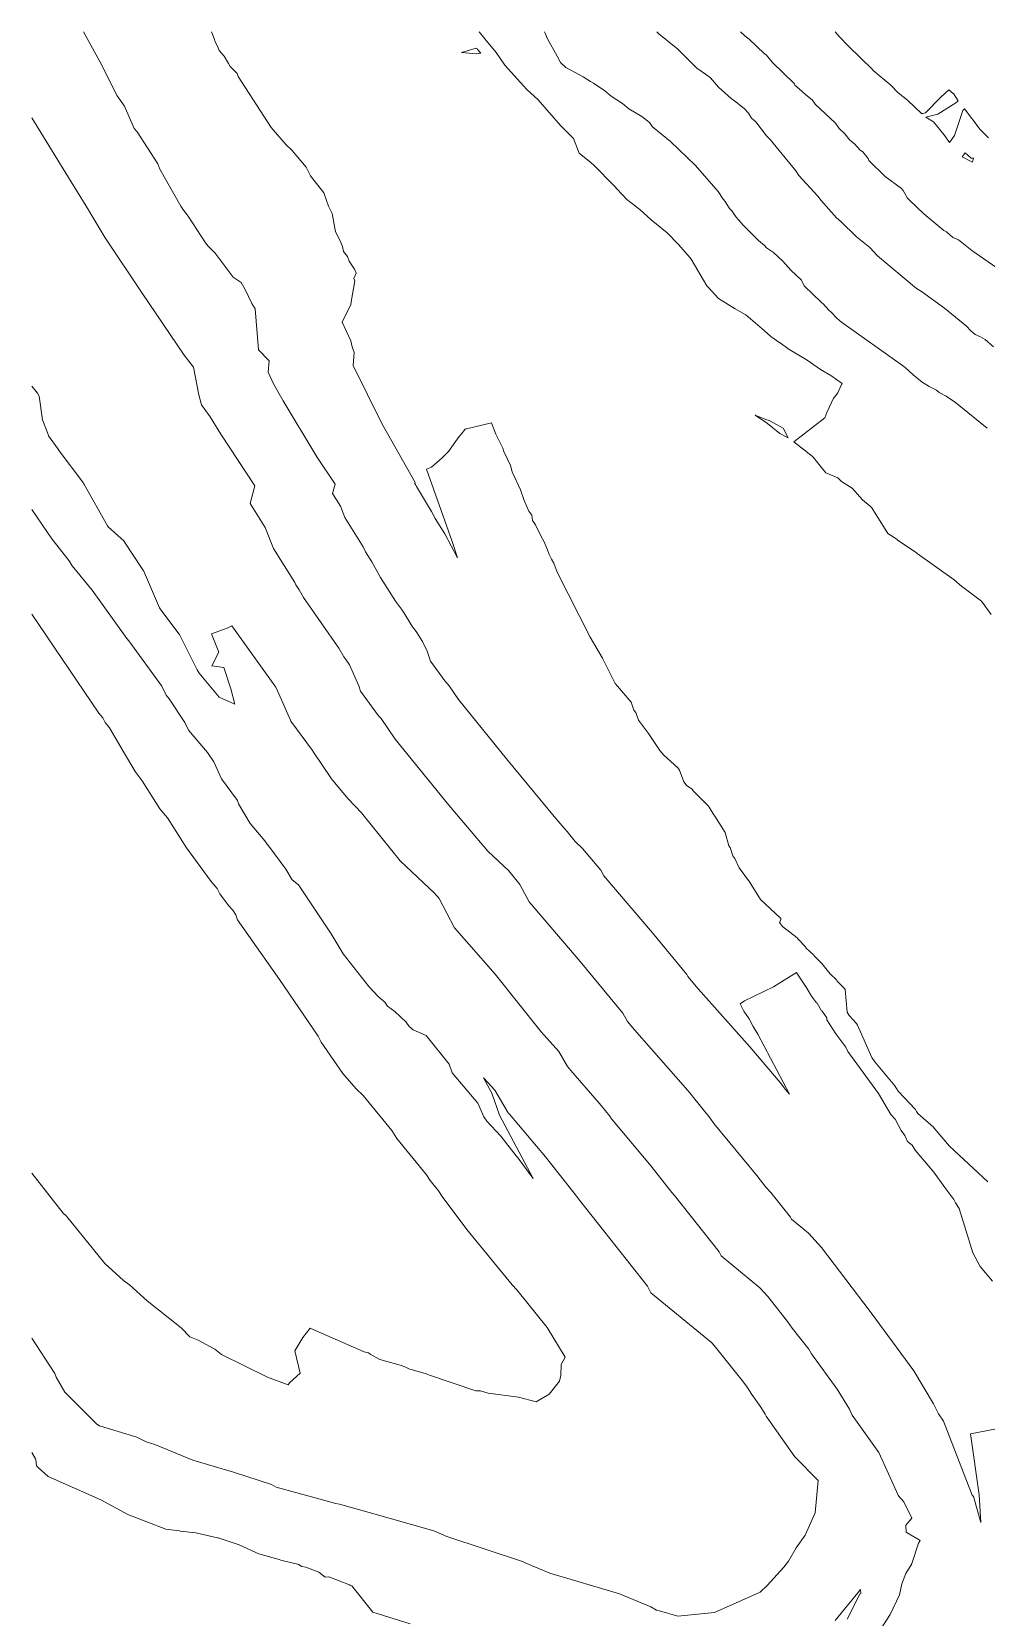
# Model space of a CAD drawing. Header units: metres. Extents: x 808187 to 810032, y 9155685 to 9157080.
# Drawn here: x 808188.4 to 808365.2, y 9156776.9 to 9157070.4 of the extents above; entities that cross this region are included whole.
import ezdxf

# ---------------------------------------------------------------- set-up
doc = ezdxf.new("R2010")
doc.units = ezdxf.units.M
doc.layers.add('C-TOPO-MAJR', color=9, linetype='Continuous')

msp = doc.modelspace()

# ---------------------------------------------------------------- linework, layer by layer
at = {"layer": 'C-TOPO-MAJR', "color": 9, "linetype": 'Continuous', "lineweight": 5}
for points, elevation in [([(808197.95, 9157070.38), (808201, 9157064.89), (808204.23, 9157058.49), (808205.56, 9157056.61), (808207.35, 9157052.47), (808207.9, 9157051.82), (808211.76, 9157045.89), (808212.14, 9157044.95), (808216, 9157038.06), (808216.48, 9157037.35), (808217.37, 9157036.25), (808220.59, 9157031.28), (808221.08, 9157030.68), (808222.38, 9157029.35), (808225.7, 9157024.93), (808227.15, 9157023.98), (808227.91, 9157022.64), (808229.15, 9157020.08), (808229.79, 9157019.06), (808230.38, 9157011.48), (808232.36, 9157009.43), (808232.16, 9157007.34), (808233.18, 9157005.19), (808234.93, 9157002.05), (808241.21, 9156991.68), (808244.56, 9156986.62), (808244.1, 9156984.89), (808245.58, 9156982.53), (808246.38, 9156980.47), (808249.77, 9156975), (808250.21, 9156974.11), (808251.4, 9156972.25), (808252.96, 9156969.33), (808255.76, 9156964.93), (808257.06, 9156963.22), (808258.91, 9156960.22), (808259.6, 9156959.32), (808260.79, 9156957.51), (808261.61, 9156955.68), (808262.22, 9156953.84), (808264.9, 9156950.19), (808265.7, 9156949.27), (808267.43, 9156946.78), (808276.32, 9156935.79), (808285.15, 9156925.12), (808287, 9156922.91), (808287.55, 9156922.35), (808289.06, 9156920.47), (808290.42, 9156919.19), (808293.76, 9156915.19), (808294.32, 9156914.13), (808303.35, 9156903.59), (808309.71, 9156895.85), (808309.92, 9156895.5), (808311.81, 9156893.21), (808321.37, 9156882.48), (808327.02, 9156875.86), (808328, 9156874.53), (808328.75, 9156873.67), (808322.87, 9156884.82), (808322.01, 9156886.21), (808321.26, 9156887.65), (808320.3, 9156889.09), (808319.57, 9156890.43), (808320.39, 9156890.99), (808325.78, 9156893.56), (808330.03, 9156896.2), (808330.22, 9156895.92), (808330.22, 9156895.92), (808331.96, 9156893.3), (808332, 9156893.26), (808332.03, 9156893.22), (808332.83, 9156891.85), (808333.75, 9156890.63), (808333.83, 9156890.56), (808334.66, 9156889.15), (808334.76, 9156889.05), (808335.62, 9156887.84), (808335.65, 9156887.45), (808337.3, 9156884.89), (808339.15, 9156882.42), (808339.52, 9156881.58), (808345.22, 9156873.79), (808347.51, 9156869.95), (808348.31, 9156869.09), (808349.43, 9156866.99), (808350.06, 9156866.02), (808350.59, 9156864.95), (808351.44, 9156864.23), (808352.02, 9156863.3), (808355.47, 9156859.25), (808357.49, 9156856.4), (808359.17, 9156854.21), (808359.46, 9156853.59), (808360.13, 9156852.52), (808362.71, 9156844.3), (808364.04, 9156841.82), (808366.34, 9156839.07)], 2800), ([(808221.68, 9157070.38), (808222.19, 9157069.13), (808222.37, 9157068.5), (808222.85, 9157067.56), (808223.1, 9157066.92), (808224, 9157065.83), (808224.86, 9157064.49), (808225.14, 9157063.96), (808226.44, 9157062.61), (808226.65, 9157062.06), (808232.73, 9157052.67), (808235.48, 9157049.43), (808236.54, 9157048.45), (808239.19, 9157045.28), (808240.02, 9157043.71), (808242.51, 9157040.54), (808243.38, 9157038.11), (808244, 9157036.75), (808244.67, 9157033.34), (808245.6, 9157031.52), (808245.96, 9157030.64), (808246.12, 9157029.71), (808246.84, 9157028.79), (808247.2, 9157027.92), (808248.19, 9157026.4), (808248.48, 9157025.65), (808248.04, 9157024.7), (808248.23, 9157024.27), (808247.56, 9157020.37), (808247.51, 9157019.79), (808245.88, 9157016.64), (808245.88, 9157016.62), (808245.88, 9157016.58), (808247.49, 9157013.18), (808247.76, 9157012.05), (808248.12, 9157010.99), (808247.9, 9157008.61), (808253.22, 9156997.83), (808259.42, 9156986.92), (808259.37, 9156986.72), (808259.54, 9156986.45), (808259.63, 9156986.21), (808262.43, 9156981.58), (808263.1, 9156980.24), (808264.87, 9156977.43), (808267.25, 9156973), (808266.27, 9156975.99), (808261.48, 9156989.38), (808262.42, 9156989.74), (808264.4, 9156991.47), (808265.57, 9156992.65), (808267.53, 9156995.47), (808267.99, 9156995.93), (808268.66, 9156996.8), (808273.52, 9156997.99), (808274.33, 9156995.88), (808275.61, 9156993.26), (808275.83, 9156992.65), (808277.04, 9156990.06), (808277.37, 9156988.93), (808278.94, 9156985.58), (808279.57, 9156983.62), (808280.45, 9156981.63), (808280.98, 9156980.86), (808281.15, 9156979.92), (808281.68, 9156979.07), (808282.68, 9156977.03), (808283.22, 9156976.04), (808283.93, 9156974.48), (808284.23, 9156973.6), (808284.64, 9156972.75), (808285.08, 9156971.98), (808285.68, 9156970.35), (808291.79, 9156958.28), (808294.07, 9156954.38), (808296.47, 9156949.74), (808296.86, 9156949.2), (808299.39, 9156946.27), (808299.91, 9156944.79), (808300.26, 9156944.33), (808300.79, 9156942.92), (808302.64, 9156940.48), (808304.73, 9156937.33), (808305.1, 9156936.91), (808305.44, 9156936.46), (808308.03, 9156934.09), (808308.36, 9156933.69), (808309.13, 9156931.53), (808309.41, 9156931.2), (808309.65, 9156930.86), (808310.69, 9156930.15), (808310.9, 9156929.86), (808313.68, 9156927.08), (808313.86, 9156926.82), (808314.7, 9156925.38), (808314.89, 9156925.17), (808316.83, 9156922.14), (808317.52, 9156919.64), (808317.73, 9156919.37), (808318.25, 9156917.79), (808318.59, 9156917.35), (808319.43, 9156915.59), (808321.35, 9156913.03), (808323.36, 9156909.76), (808327.01, 9156906.31), (808327.18, 9156906.09), (808326.89, 9156905.51), (808327.05, 9156905.24), (808327.25, 9156905.01), (808327.42, 9156904.73), (808330.16, 9156902.64), (808330.28, 9156902.47), (808330.38, 9156902.3), (808331.61, 9156901.02), (808331.81, 9156900.72), (808333.16, 9156899.52), (808333.35, 9156899.23), (808334.7, 9156897.91), (808335.97, 9156896.37), (808336.07, 9156896.21), (808336.18, 9156896.06), (808337.47, 9156894.8), (808337.57, 9156894.63), (808338.91, 9156893.23), (808339.02, 9156893.07), (808339.42, 9156888.88), (808339.81, 9156888.26), (808341.12, 9156886.76), (808341.32, 9156886.48), (808343.98, 9156880.46), (808344.56, 9156879.69), (808348.23, 9156875.26), (808348.86, 9156874.26), (808352.06, 9156870.83), (808352.26, 9156870.46), (808352.37, 9156870.29), (808352.47, 9156870.1), (808355.43, 9156867.56), (808355.53, 9156867.41), (808358.37, 9156864.08), (808365.47, 9156857.49)], 2810), ([(808271.24, 9157070.38), (808272.3, 9157069.03), (808274.39, 9157066.53), (808276.02, 9157064.16), (808280.1, 9157059.7), (808282.2, 9157057.78), (808286.33, 9157053.03), (808288.74, 9157050.61), (808289.77, 9157047.88), (808292.01, 9157046.09), (808292.16, 9157045.93), (808292.31, 9157045.83), (808296.37, 9157041.73), (808296.75, 9157041.26), (808298.6, 9157039.31), (808301.01, 9157037.48), (808303.09, 9157035.54), (808306.05, 9157033.17), (808308.2, 9157031.01), (808310.29, 9157028.6), (808310.53, 9157028.26), (808313.41, 9157023.36), (808313.64, 9157023.07), (808315.55, 9157021), (808318.65, 9157019.06), (808320.51, 9157018.05), (808320.64, 9157017.96), (808324.12, 9157015.01), (808325.26, 9157013.97), (808326.96, 9157012.81), (808327, 9157012.77), (808328.69, 9157011.57), (808328.78, 9157011.48), (808332.02, 9157009.55), (808334.49, 9157007.82), (808336.4, 9157006.74), (808338.47, 9157005.27), (808338.34, 9157005.08), (808338.33, 9157004.97), (808337.66, 9157003.52), (808337.08, 9157002.7), (808336.86, 9157002.52), (808335.62, 9156999.87), (808335.27, 9156998.92), (808329.55, 9156994.46), (808332.9, 9156991.78), (808333.12, 9156991.63), (808335.45, 9156988.72), (808337.69, 9156987.77), (808338.36, 9156987.1), (808340.32, 9156985.89), (808342.23, 9156983.73), (808343.69, 9156982.52), (808343.96, 9156982.22), (808346.92, 9156977.46), (808348.59, 9156976.44), (808348.72, 9156976.27), (808352.22, 9156973.95), (808352.4, 9156973.77), (808359.2, 9156968.92), (808360.63, 9156967.65), (808361.07, 9156967.39), (808364.28, 9156964.95), (808366.08, 9156962.5)], 2820), ([(808365.31, 9156996.99), (808359.45, 9157001.74), (808357.77, 9157002.89), (808356.43, 9157003.61), (808355.93, 9157004.01), (808354.57, 9157004.68), (808353.31, 9157005.48), (808351.63, 9157006.83), (808350.14, 9157008.23), (808349.66, 9157008.57), (808338.38, 9157016.59), (808337.49, 9157017.33), (808336.44, 9157018.43), (808336.01, 9157018.8), (808335.01, 9157019.92), (808334.58, 9157020.29), (808331.47, 9157023.32), (808330.98, 9157024.39), (808329, 9157026.26), (808327.49, 9157027.89), (808325.75, 9157029.48), (808324.5, 9157030.34), (808324.07, 9157030.78), (808322.96, 9157031.72), (808320.18, 9157034.53), (808319.3, 9157035.58), (808318.84, 9157036.02), (808318.04, 9157037.2), (808317.59, 9157037.67), (808316.84, 9157038.93), (808316.44, 9157039.37), (808315.54, 9157040.8), (808311.31, 9157045.61), (808306.69, 9157050.08), (808303.38, 9157052.77), (808302.78, 9157053.56), (808301.41, 9157054.65), (808298.97, 9157056.12), (808297.78, 9157057.11), (808295.68, 9157058.44), (808294.52, 9157059.46), (808292.4, 9157060.86), (808291.89, 9157061.13), (808290.5, 9157062.03), (808287.31, 9157063.76), (808286.31, 9157064.68), (808285.71, 9157065.85), (808283.88, 9157069.04), (808283.44, 9157070.22), (808283.33, 9157070.38)], 2830), ([(808304.16, 9157070.38), (808304.51, 9157069.96), (808308.05, 9157067.16), (808311.54, 9157063.64), (808313.17, 9157062.54), (808314.07, 9157061.81), (808315.58, 9157060.09), (808317.94, 9157058.01), (808318.79, 9157057.4), (808320.42, 9157056.07), (808321.16, 9157055.29), (808321.72, 9157054.4), (808322.48, 9157053.71), (808324.45, 9157051.11), (808325.16, 9157050.4), (808329.9, 9157044.61), (808330.43, 9157043.76), (808333.98, 9157039.95), (808334.6, 9157039.1), (808337.44, 9157035.92), (808338.24, 9157035.27), (808341.17, 9157032.4), (808343.63, 9157030.4), (808345.04, 9157028.91), (808352.27, 9157022.82), (808353.2, 9157022.26), (808357.43, 9157019.23), (808361.54, 9157015.87), (808362.34, 9157015.01), (808363.1, 9157014.33), (808364.12, 9157013.9), (808364.99, 9157013.38), (808366.5, 9157012.03)], 2840), ([(808319.66, 9157070.38), (808320.53, 9157069.55), (808321.28, 9157069.01), (808324.04, 9157066.33), (808324.46, 9157066.02), (808325.52, 9157064.73), (808329.66, 9157060.74), (808329.74, 9157060.48), (808330.54, 9157059.83), (808331.73, 9157058.67), (808332.9, 9157057.78), (808333.51, 9157056.99), (808337.27, 9157053.45), (808337.95, 9157052.48), (808338.99, 9157051.48), (808339.93, 9157050.32), (808340.74, 9157049.62), (808341.8, 9157048.43), (808342.29, 9157048.13), (808343.3, 9157046.92), (808343.45, 9157046.55), (808346.46, 9157043.57), (808349.45, 9157041.37), (808349.81, 9157040.96), (808350.59, 9157039.59), (808350.94, 9157039.18), (808353.58, 9157036.66), (808357.32, 9157033.57), (808357.78, 9157033.32), (808359, 9157032.29), (808360.02, 9157031.82), (808362.51, 9157029.88), (808367.72, 9157026.21)], 2850), ([(808337.2, 9157070.38), (808338.02, 9157069.41), (808338.07, 9157069.37), (808339.59, 9157067.74), (808339.65, 9157067.7), (808344.11, 9157063.36), (808344.24, 9157063.18), (808347.49, 9157060.51), (808348.85, 9157059.04), (808350.58, 9157057.7), (808353.25, 9157055.15), (808353.33, 9157055.24), (808353.94, 9157055.36), (808356.75, 9157058.28), (808358.25, 9157059.61), (808359.06, 9157058.93), (808359.08, 9157058.91), (808359.99, 9157057.61), (808359.53, 9157057.2), (808356.18, 9157055.14), (808354.01, 9157054.54), (808355.37, 9157053.71), (808357.31, 9157051.36), (808357.34, 9157051.34), (808358.36, 9157049.88), (808359.26, 9157051.19), (808360.84, 9157055.79), (808361.13, 9157056.07), (808364.06, 9157052.29), (808365.6, 9157050.72)], 2860), ([(808188.38, 9157054.43), (808194.21, 9157044.97), (808198.97, 9157037.27), (808199.05, 9157037.18), (808201.96, 9157032.19), (808208.82, 9157021.98), (808216.62, 9157010.51), (808218.36, 9157008.28), (808219.35, 9157003.14), (808219.84, 9157001.3), (808221.44, 9156999.07), (808223.39, 9156995.86), (808229.69, 9156986.31), (808228.84, 9156983.06), (808231.63, 9156978.61), (808233.14, 9156974.73), (808237.11, 9156968.43), (808237.33, 9156967.99), (808237.92, 9156967.06), (808238.7, 9156965.61), (808245.24, 9156956.25), (808246.22, 9156954.65), (808246.59, 9156954.17), (808247.23, 9156953.2), (808248.97, 9156949.31), (808249.3, 9156948.3), (808252.63, 9156943.76), (808253.09, 9156943.24), (808255.67, 9156939.43), (808264.86, 9156928.19), (808265.33, 9156927.57), (808272.85, 9156918.69), (808276.73, 9156915.02), (808278.81, 9156912.54), (808280.51, 9156909.3), (808289.94, 9156898.24), (808297.86, 9156888.72), (808298.75, 9156887.17), (808300.03, 9156885.63), (808309.47, 9156874.84), (808310.27, 9156873.95), (808310.93, 9156873.05), (808314.01, 9156869.25), (808314.69, 9156868.26), (808322.65, 9156858.64), (808324.36, 9156856.45), (808325.29, 9156855.5), (808328.92, 9156850.9), (808329.1, 9156850.56), (808332.26, 9156847.96), (808334.64, 9156845.31), (808343.68, 9156833.49), (808343.85, 9156833.2), (808351.74, 9156822.45), (808355.41, 9156816.35), (808356.32, 9156814.54), (808357.28, 9156813.19), (808362.59, 9156799.47), (808362.8, 9156799.22), (808364.14, 9156794.41), (808363.88, 9156799.53), (808362.27, 9156810.83), (808367.08, 9156811.74)], 2790), ([(808188.38, 9157004.73), (808189.43, 9157003.49), (808189.75, 9157002.93), (808190.39, 9156998.53), (808191.4, 9156995.79), (808191.51, 9156995.55), (808193.28, 9156993.09), (808193.46, 9156992.77), (808197.88, 9156986.97), (808197.93, 9156986.89), (808198.03, 9156986.68), (808202.39, 9156978.93), (808202.55, 9156978.72), (808205.48, 9156976.07), (808205.52, 9156975.98), (808208.81, 9156970.94), (808208.98, 9156970.75), (808209.06, 9156970.61), (808212.04, 9156963.74), (808212.16, 9156963.53), (808215.62, 9156958.89), (808215.75, 9156958.77), (808219, 9156952.24), (808219.39, 9156951.65), (808223.07, 9156947.19), (808225.98, 9156945.89), (808225.28, 9156948.74), (808223.96, 9156952.65), (808221.73, 9156952.96), (808223.06, 9156955.53), (808221.68, 9156958.92), (808224.57, 9156959.94), (808225.3, 9156960.35), (808225.46, 9156960.37), (808233.42, 9156949.28), (808233.54, 9156949.08), (808233.59, 9156949.02), (808233.67, 9156948.89), (808236.33, 9156942.93), (808236.39, 9156942.76), (808240.37, 9156937.33), (808240.47, 9156937.21), (808243.91, 9156932.09), (808246.9, 9156928.44), (808249.47, 9156925.79), (808256.63, 9156916.91), (808263.05, 9156910.86), (808263.86, 9156909.89), (808266.7, 9156904.47), (808274.22, 9156895.88), (808282.73, 9156885.25), (808286.01, 9156881.58), (808287.59, 9156878.84), (808288.24, 9156878.05), (808293.51, 9156872.04), (808293.85, 9156871.58), (808295.44, 9156869.63), (808295.78, 9156869.11), (808303.1, 9156860.36), (808306.94, 9156855.48), (808307.45, 9156854.96), (808315.69, 9156844.51), (808316.09, 9156843.76), (808323.26, 9156837.85), (808324.71, 9156836.24), (808328.38, 9156831.62), (808329.25, 9156830.36), (808332.29, 9156826.48), (808332.79, 9156825.64), (808337.58, 9156819.11), (808339.82, 9156815.4), (808340.36, 9156814.3), (808345.28, 9156807.36), (808348.87, 9156799.44), (808348.87, 9156799.43), (808349.92, 9156798.2), (808351.38, 9156795.21), (808350.26, 9156793.89), (808350.35, 9156792.64), (808352.92, 9156791.06), (808352.61, 9156790.6), (808351.4, 9156786.82), (808351.38, 9156786.73), (808350.25, 9156784.99), (808349.56, 9156783.05), (808349.1, 9156781.04), (808347.39, 9156777.38), (808345, 9156773.71)], 2780), ([(808188.38, 9156828.53), (808192.64, 9156822.01), (808192.94, 9156821.29), (808194.49, 9156818.55), (808200.43, 9156812.61), (808200.91, 9156812.29), (808207.83, 9156810.18), (808209.57, 9156809.33), (808211.19, 9156808.87), (808218.25, 9156805.96), (808225.77, 9156803.7), (808232.81, 9156801.45), (808233.67, 9156800.93), (808244.73, 9156797.91), (808245.4, 9156797.78), (808250.89, 9156796.27), (808262.84, 9156792.85), (808265.29, 9156791.79), (808279.27, 9156787.21), (808279.75, 9156786.91), (808284.35, 9156785.04), (808297.23, 9156781.17), (808303.02, 9156778.77), (808304.12, 9156778.17), (808304.66, 9156778.07), (808308.05, 9156777.09), (808314.84, 9156777.75), (808323.29, 9156781.48), (808324.61, 9156782.74), (808327.71, 9156786.15), (808328.53, 9156787.25), (808329.99, 9156789.72), (808331.64, 9156792.04), (808333.47, 9156796.17), (808334.04, 9156802.17), (808329.73, 9156806.54), (808324.41, 9156814.06), (808324.22, 9156814.45), (808323.43, 9156815.76), (808321.73, 9156818.07), (808320.91, 9156819.46), (808319.82, 9156820.86), (808319.5, 9156821.31), (808314.78, 9156827.18), (808314.27, 9156827.74), (808303.07, 9156836.95), (808302.45, 9156838.13), (808293.35, 9156849.65), (808289.61, 9156854.41), (808289.52, 9156854.5), (808283.56, 9156862.09), (808276.88, 9156869.97), (808276.86, 9156870), (808276.77, 9156870.11), (808276.75, 9156870.13), (808276.46, 9156870.47), (808276.42, 9156870.52), (808274.15, 9156874.45), (808272.08, 9156876.75), (808273.6, 9156873.91), (808275.03, 9156869.79), (808281.27, 9156858.07), (808278.48, 9156861.86), (808278.11, 9156862.25), (808275.25, 9156865.94), (808272.68, 9156868.72), (808272.12, 9156869.52), (808270.98, 9156872.06), (808266.24, 9156877.66), (808265.7, 9156879.22), (808261.44, 9156884.55), (808259.01, 9156885.63), (808258.3, 9156886.25), (808257.76, 9156887), (808255.63, 9156889.03), (808254.29, 9156890), (808253.79, 9156890.74), (808252.55, 9156891.8), (808250.84, 9156893.62), (808246.07, 9156899.67), (808243.84, 9156903.37), (808237.82, 9156912.44), (808236.6, 9156913.38), (808235.43, 9156915.37), (808232.3, 9156919.62), (808231.9, 9156920.04), (808231.56, 9156920.6), (808229.53, 9156922.97), (808228.87, 9156923.83), (808226.68, 9156927.46), (808226.5, 9156928.09), (808223.53, 9156932.09), (808222.11, 9156935.23), (808220.96, 9156936.93), (808217.44, 9156941.08), (808216.76, 9156942.47), (808213.81, 9156946.9), (808213.3, 9156947.54), (808212.46, 9156949.23), (808206.39, 9156957.6), (808206, 9156958.02), (808199.6, 9156967.01), (808195.86, 9156971.47), (808195.29, 9156972.4), (808192.14, 9156976.49), (808188.38, 9156981.93)], 2770), ([(808188.38, 9156859.08), (808194.19, 9156851.68), (808194.8, 9156851.09), (808201.95, 9156842.37), (808205.41, 9156839.2), (808206.47, 9156838.38), (808209.79, 9156835.41), (808216.06, 9156830.45), (808217.68, 9156828.79), (808219.21, 9156828.18), (808222.31, 9156826.48), (808223.54, 9156825.53), (808232.05, 9156821.31), (808235.69, 9156819.95), (808235.86, 9156819.87), (808236.14, 9156820.28), (808238.09, 9156822.07), (808237.09, 9156826.16), (808238.59, 9156828.64), (808239.94, 9156830.4), (808240.09, 9156830.3), (808249.94, 9156825.97), (808250.73, 9156825.83), (808251.04, 9156825.54), (808252.83, 9156824.59), (808256.64, 9156823.55), (808257.67, 9156823.16), (808258.25, 9156822.85), (808261.45, 9156821.94), (808262.04, 9156821.68), (808270.62, 9156818.79), (808271.52, 9156818.75), (808272.91, 9156818.33), (808278.55, 9156817.6), (808281.8, 9156816.77), (808284.23, 9156818.18), (808286.16, 9156820.59), (808286.41, 9156821.59), (808286.42, 9156823.67), (808287.19, 9156825), (808283.86, 9156830.48), (808278.25, 9156837.45), (808277.34, 9156838.4), (808268.99, 9156848.62), (808264.38, 9156854.76), (808263.74, 9156855.79), (808262.15, 9156857.73), (808261.48, 9156858.78), (808256.02, 9156865.51), (808255.09, 9156866.95), (808249.78, 9156873.46), (808248.49, 9156874.67), (808246.03, 9156877.54), (808242.01, 9156883.35), (808241.44, 9156884.41), (808234.3, 9156894.91), (808226.51, 9156905.96), (808226.16, 9156906.89), (808225.63, 9156907.76), (808224.81, 9156908.62), (808223.23, 9156910.79), (808222.72, 9156911.75), (808221.63, 9156913.06), (808217.03, 9156919.32), (808213.54, 9156924.82), (808212.09, 9156926.54), (808208.84, 9156931.7), (808207.52, 9156933.42), (808205.32, 9156937.21), (808202.81, 9156941.54), (808202.01, 9156942.5), (808201.54, 9156943.36), (808200.8, 9156944.2), (808193.94, 9156954.33), (808188.38, 9156962.55)], 2760), ([(808258.47, 9156775.64), (808251.58, 9156777.8), (808247.66, 9156782.68), (808247.43, 9156782.76), (808247.32, 9156782.81), (808247.21, 9156782.84), (808243.43, 9156784.34), (808242.75, 9156784.3), (808241.54, 9156785.24), (808239.18, 9156786.16), (808238.36, 9156786.27), (808237.84, 9156786.63), (808234.54, 9156787.46), (808234.2, 9156787.58), (808230.43, 9156788.58), (808226.92, 9156790.21), (808226.81, 9156790.24), (808222.9, 9156791.56), (808222.82, 9156791.57), (808218.78, 9156792.5), (808215.86, 9156792.8), (808215.73, 9156792.84), (808213.21, 9156793.18), (808206.16, 9156795.89), (808201.16, 9156798.63), (808191.41, 9156802.89), (808189.66, 9156804.5), (808189.3, 9156804.9), (808189.17, 9156806.09), (808189.11, 9156806.16), (808188.38, 9156807.39)], 2780), ([(808339.44, 9156776.49), (808341.65, 9156780.87), (808341.7, 9156781.15), (808341.94, 9156781.28), (808341.85, 9156782), (808341.41, 9156781.38), (808337.18, 9156776.24)], 2780)]:
    msp.add_lwpolyline(points, dxfattribs=dict(at, elevation=elevation))
for points, elevation in [([(808270.69, 9157067.36), (808267.96, 9157066.5), (808270.67, 9157066.26), (808271.55, 9157066.4), (808270.96, 9157067.11), (808270.89, 9157067.29), (808270.69, 9157067.36)], 2820), ([(808362.39, 9157046.97), (808361.27, 9157047.93), (808360.74, 9157047.23), (808362.35, 9157046.36), (808362.36, 9157046.36), (808362.61, 9157046.21), (808362.79, 9157046.94), (808362.39, 9157046.97)], 2860), ([(808324.37, 9156998.62), (808322.37, 9156999.39), (808324.63, 9156997.86), (808326.92, 9156995.97), (808328.5, 9156995.22), (808327.53, 9156996.98), (808324.98, 9156998.38), (808324.37, 9156998.62)], 2820)]:
    msp.add_lwpolyline(points, close=True, dxfattribs=dict(at, elevation=elevation))

doc.saveas('drawing.dxf')
